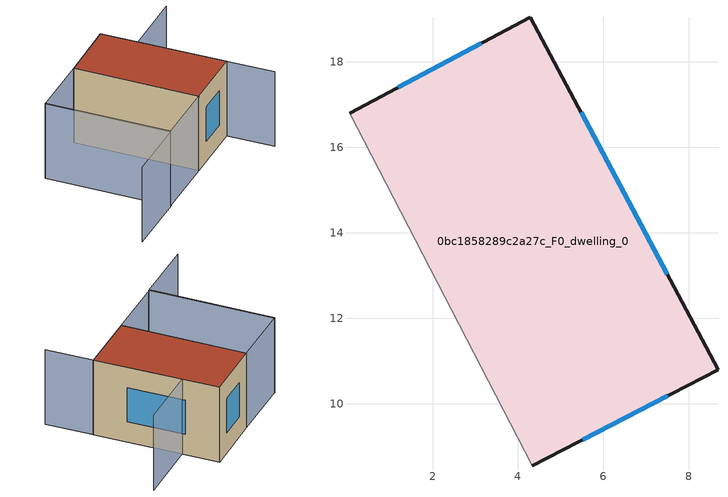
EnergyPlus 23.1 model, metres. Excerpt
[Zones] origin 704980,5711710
0bc1858289c2a27c_F0_dwelling_0
 floor ground (EU_floor_Construction): 4.29,19.04 8.68,10.79 4.34,8.54 0.06,16.79 z0
 wall outside (EU_wall_Construction): 4.34,8.54 8.68,10.79 4.29,19.04 0.06,16.79 z0:6
 wall adiabatic (EU_wall_Construction): 0.06,16.79 4.34,8.54 z0:6
 window (EU_Window_Construction): 3.14,18.43 1.2,17.4 / 7.49,13.02 5.48,16.81 / 5.51,9.15 7.51,10.18 z1.62:4.38
 roof outside (EU_roof_Construction): 8.68,10.79 4.29,19.04 0.06,16.79 4.34,8.54 z6
shading: -4.34,14.53 -0.03,6.27 / -0.03,6.27 -4.58,3.9 / 10.32,7.63 5.59,16.6 / 5.59,16.6 10.07,18.96 / 0.06,16.79 4.34,8.54 / 4.34,8.54 -0.12,6.23 / -0.12,6.23 -4.4,14.48 / -4.4,14.48 0.06,16.79 z0:6
[Building]
EU S2 Campaign: North Axis=0; Terrain=City; Solar Distribution=FullExterior
[Site:Location]
London: Latitude=51.5; Longitude=-0.5; Time Zone=0; Elevation=25
[SizingPeriod:WeatherFileDays]
AnnualSizingPeriod: Begin Month=1; Begin Day of Month=1; End Month=12; End Day of Month=31; Day of Week for Start Day=Monday; Use Weather File Daylight Saving Period=No; Use Weather File Rain and Snow Indicators=No
[MATERIAL]
EU_InternalMass_Material: Roughness=MediumRough; Thickness=0.1; Conductivity=1; Density=1800; Specific Heat=900; Thermal Absorptance=0.9; Solar Absorptance=0.7; Visible Absorptance=0.7
[MATERIAL:NOMASS] Roughness=MediumRough; Thermal Absorptance=0.9; Solar Absorptance=0.7; Visible Absorptance=0.7
Name | Thermal Resistance
EU_wall_NoMass | 0.727863
EU_roof_NoMass | 0.773354
EU_floor_NoMass | 1.79329
[WINDOWMATERIAL:SIMPLEGLAZINGSYSTEM]
EU_Window_SimpleGlazing: UFactor=2.58614; Solar Heat Gain Coefficient=0.76; Visible Transmittance=0.76
[CONSTRUCTION]
EU_wall_Construction: EU_wall_NoMass
EU_roof_Construction: EU_roof_NoMass
EU_floor_Construction: EU_floor_NoMass
EU_InternalMass_Construction: EU_InternalMass_Material
EU_Window_Construction: EU_Window_SimpleGlazing
[ZONE]
0bc1858289c2a27c_F0_dwelling_0: Type=1; Multiplier=1; Ceiling Height=autocalculate; Volume=270.68; Floor Area=autocalculate; Part of Total Floor Area=Yes
[INTERNALMASS]
0bc1858289c2a27c_F0_dwelling_0_EU_InternalMass: Construction=EU_InternalMass_Construction; Zone or ZoneList=0bc1858289c2a27c_F0_dwelling_0; Surface Area=45.1133
[OTHEREQUIPMENT]
EU_Step8_InternalGain_0bc1858289c2a27c_F0_dwelling_0_f000: Fuel Type=Electricity; Zone or ZoneList or Space or SpaceList=0bc1858289c2a27c_F0_dwelling_0; Schedule=EU_Step8_GainSchedule_0bc1858289c2a27c_F0_dwelling_0_f000; Design Level Calculation Method=Watts/Area; Power per Zone Floor Area=1; Fraction Latent=0; Fraction Radiant=0; Fraction Lost=0; Carbon Dioxide Generation Rate=0; EndUse Subcategory=EU_Step8_InternalGains
[ZONEVENTILATION:DESIGNFLOWRATE]
EU_ConstantAir_0bc1858289c2a27c_F0_dwelling_0: Zone or ZoneList or Space or SpaceList=0bc1858289c2a27c_F0_dwelling_0; Schedule=EU_AlwaysOn; Design Flow Rate Calculation Method=AirChanges/Hour; Air Changes per Hour=0.484901; Ventilation Type=Natural; Fan Pressure Rise=0; Fan Total Efficiency=1; Constant Term Coefficient=1; Temperature Term Coefficient=0; Velocity Term Coefficient=0; Velocity Squared Term Coefficient=0; Minimum Indoor Temperature=-100; Maximum Indoor Temperature=100; Delta Temperature=-100; Minimum Outdoor Temperature=-100; Maximum Outdoor Temperature=100; Maximum Wind Speed=40
[HVACTEMPLATE:THERMOSTAT]
EU_HeatOnly_0bc1858289c2a27c_F0_dwelling_0: Constant Heating Setpoint=20; Constant Cooling Setpoint=50
[HVACTEMPLATE:ZONE:IDEALLOADSAIRSYSTEM]
0bc1858289c2a27c_F0_dwelling_0: Template Thermostat=EU_HeatOnly_0bc1858289c2a27c_F0_dwelling_0; System Availability Schedule=EU_AlwaysOn; Maximum Heating Supply Air Temperature=50; Minimum Cooling Supply Air Temperature=13; Maximum Heating Supply Air Humidity Ratio=0.0156; Minimum Cooling Supply Air Humidity Ratio=0.0077; Heating Limit=NoLimit; Cooling Limit=NoLimit; Heating Availability Schedule=EU_AlwaysOn; Cooling Availability Schedule=EU_CoolingOff; Dehumidification Control Type=ConstantSensibleHeatRatio; Cooling Sensible Heat Ratio=0.7; Dehumidification Setpoint=60; Humidification Control Type=None; Humidification Setpoint=30; Outdoor Air Method=None; Outdoor Air Flow Rate per Person=0.00944; Outdoor Air Flow Rate per Zone Floor Area=0; Outdoor Air Flow Rate per Zone=0; Demand Controlled Ventilation Type=None; Outdoor Air Economizer Type=NoEconomizer; Heat Recovery Type=None; Sensible Heat Recovery Effectiveness=0.7; Latent Heat Recovery Effectiveness=0.65
[SIZING:ZONE]
0bc1858289c2a27c_F0_dwelling_0: Zone Cooling Design Supply Air Temperature Input Method=SupplyAirTemperature; Zone Cooling Design Supply Air Temperature=13; Zone Heating Design Supply Air Temperature Input Method=SupplyAirTemperature; Zone Heating Design Supply Air Temperature=50; Zone Cooling Design Supply Air Humidity Ratio=0.008; Zone Heating Design Supply Air Humidity Ratio=0.008; Cooling Design Air Flow Method=DesignDay; Cooling Design Air Flow Rate=0; Cooling Minimum Air Flow per Zone Floor Area=0.000762; Cooling Minimum Air Flow=0; Cooling Minimum Air Flow Fraction=0.2; Heating Design Air Flow Method=DesignDay; Heating Design Air Flow Rate=0; Heating Maximum Air Flow per Zone Floor Area=0.002032; Heating Maximum Air Flow=0.141576; Heating Maximum Air Flow Fraction=0.3; Account for Dedicated Outdoor Air System=No; Dedicated Outdoor Air System Control Strategy=NeutralSupplyAir; Dedicated Outdoor Air Low Setpoint Temperature for Design=autosize; Dedicated Outdoor Air High Setpoint Temperature for Design=autosize; Zone Load Sizing Method=Sensible Load Only No Latent Load; Zone Latent Cooling Design Supply Air Humidity Ratio Input Method=HumidityRatioDifference; Zone Cooling Design Supply Air Humidity Ratio Difference=0.005; Zone Latent Heating Design Supply Air Humidity Ratio Input Method=HumidityRatioDifference; Zone Humidification Design Supply Air Humidity Ratio Difference=0.005
[SCHEDULE:CONSTANT]
Name | Hourly Value
EU_AlwaysOn | 1
EU_CoolingOff | 0
[SCHEDULE:FILE]
EU_Step8_GainSchedule_0bc1858289c2a27c_F0_dwelling_0_f000: File=../../schedules/0bc1858289c2a27c/0bc1858289c2a27c_F0_dwelling_0_f000_gain.csv; Column Number=1; Rows to Skip at Top=0; Number of Hours of Data=8760; Column Separator=Comma; Interpolate to Timestep=No; Minutes per Item=60; Adjust Schedule for Daylight Savings=Yes
